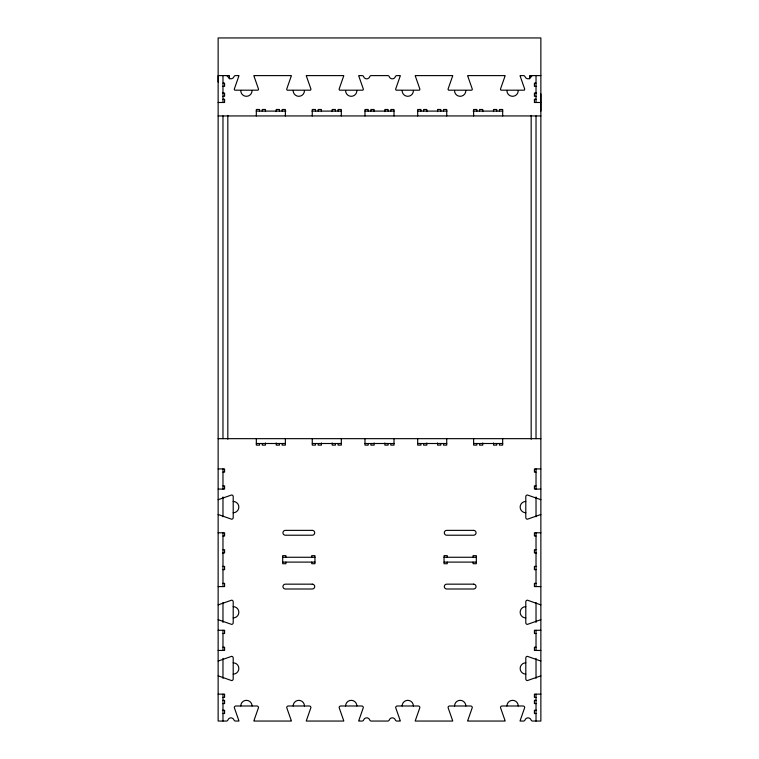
<?xml version="1.0" encoding="UTF-8"?>
<svg xmlns="http://www.w3.org/2000/svg" width="759" height="759" viewBox="0 0 759 759"><rect width="100%" height="100%" fill="white"/><g stroke="black" fill="none" stroke-linecap="round" stroke-linejoin="round"><path stroke-width="1.14" d="M218.137 82.057L218.137 75.606L229.436 75.606L229.436 78.832M540.863 111.099L540.863 93.888M540.863 75.606L540.863 37.95L218.137 37.95L218.137 721.05L226.381 721.05A1.613 1.613 0 0 0 227.899 719.978A3.226 3.226 0 0 1 233.99 719.978A1.613 1.613 0 0 0 235.508 721.05L238.914 721.05A1.613 1.613 0 0 0 238.848 720.585L234.303 707.606A1.613 1.613 0 0 1 235.916 705.993L256.893 705.993A1.613 1.613 0 0 1 258.506 707.606L253.961 720.585A1.613 1.613 0 0 0 253.895 721.05L291.333 721.05A1.613 1.613 0 0 0 291.266 720.585L286.712 707.606A1.613 1.613 0 0 1 288.335 705.993L309.311 705.993A1.613 1.613 0 0 1 310.924 707.606L306.38 720.585A1.613 1.613 0 0 0 306.313 721.05L343.742 721.05A1.613 1.613 0 0 0 343.675 720.585L339.131 707.606A1.613 1.613 0 0 1 340.744 705.993L361.72 705.993A1.613 1.613 0 0 1 363.333 707.606L358.789 720.585A1.613 1.613 0 0 0 358.722 721.05L362.128 721.05A1.613 1.613 0 0 0 363.419 720.405L364.102 719.124A3.226 3.226 0 0 1 369.282 719.124L369.965 720.405A1.613 1.613 0 0 0 371.255 721.05L387.745 721.05A1.613 1.613 0 0 0 389.035 720.405L389.718 719.124A3.226 3.226 0 0 1 394.898 719.124L395.581 720.405A1.613 1.613 0 0 0 396.872 721.05L400.278 721.05A1.613 1.613 0 0 0 400.211 720.585L395.667 707.606A1.613 1.613 0 0 1 397.28 705.993L418.256 705.993A1.613 1.613 0 0 1 419.869 707.606L415.325 720.585A1.613 1.613 0 0 0 415.258 721.05L452.687 721.05A1.613 1.613 0 0 0 452.62 720.585L448.076 707.606A1.613 1.613 0 0 1 449.689 705.993L470.665 705.993A1.613 1.613 0 0 1 472.288 707.606L467.734 720.585A1.613 1.613 0 0 0 467.667 721.05L505.105 721.05A1.613 1.613 0 0 0 505.039 720.585L500.494 707.606A1.613 1.613 0 0 1 502.107 705.993L523.084 705.993A1.613 1.613 0 0 1 524.697 707.606L520.152 720.585A1.613 1.613 0 0 0 520.086 721.05L523.492 721.05A1.613 1.613 0 0 0 525.01 719.978A3.226 3.226 0 0 1 531.101 719.978A1.613 1.613 0 0 0 532.619 721.05L540.863 721.05L540.863 75.606L529.564 75.606L529.564 78.832M226.381 75.606A1.613 1.613 0 0 1 227.909 76.678A3.226 3.226 0 0 0 233.99 76.678A1.613 1.613 0 0 1 235.508 75.606L238.914 75.606A1.613 1.613 0 0 1 238.848 76.061L234.303 89.05A1.613 1.613 0 0 0 234.778 90.188L258.032 90.188A1.613 1.613 0 0 0 258.506 89.05L253.961 76.061A1.622 1.622 0 0 1 253.895 75.606L291.333 75.606A1.613 1.613 0 0 1 291.266 76.061L286.712 89.05A1.613 1.613 0 0 0 287.187 90.188L310.45 90.188A1.613 1.613 0 0 0 310.924 89.05L306.38 76.061A1.622 1.622 0 0 1 306.304 75.606L343.742 75.606A1.613 1.613 0 0 1 343.675 76.061L339.131 89.05A1.613 1.613 0 0 0 339.605 90.188L362.868 90.188A1.613 1.613 0 0 0 363.333 89.05L358.789 76.061A1.622 1.622 0 0 1 358.722 75.606L362.128 75.606A1.613 1.613 0 0 1 363.646 76.678A3.226 3.226 0 0 0 366.692 78.832A3.226 3.226 0 0 0 369.737 76.678L369.965 76.251A1.613 1.613 0 0 1 371.255 75.606L387.745 75.606A1.613 1.613 0 0 1 389.263 76.678A3.226 3.226 0 0 0 392.308 78.832A3.226 3.226 0 0 0 395.354 76.678L395.581 76.251A1.613 1.613 0 0 1 396.872 75.606L400.278 75.606A1.613 1.613 0 0 1 400.211 76.061L395.667 89.05A1.613 1.613 0 0 0 396.132 90.188L419.395 90.188A1.613 1.613 0 0 0 419.869 89.05L415.325 76.061A1.622 1.622 0 0 1 415.258 75.606L452.687 75.606A1.613 1.613 0 0 1 452.62 76.061L448.076 89.05A1.613 1.613 0 0 0 448.55 90.188L471.813 90.188A1.613 1.613 0 0 0 472.288 89.05L467.734 76.061A1.622 1.622 0 0 1 467.667 75.606L505.105 75.606A1.613 1.613 0 0 1 505.039 76.061L500.494 89.05A1.613 1.613 0 0 0 500.968 90.188L524.222 90.188A1.613 1.613 0 0 0 524.697 89.05L520.152 76.061A1.622 1.622 0 0 1 520.086 75.606L523.492 75.606A1.613 1.613 0 0 1 525.01 76.678A3.226 3.226 0 0 0 531.101 76.678L531.328 76.251M222.975 83.129L224.588 83.129L224.588 86.355L222.444 86.355M536.025 83.129L534.412 83.129L534.412 86.355L536.556 86.355M222.444 93.082L224.588 93.082L224.588 96.308L222.975 96.308M536.556 93.082L534.412 93.082L534.412 96.308L536.025 96.308M222.975 99.268L224.588 99.268L224.588 102.493L218.137 102.493M536.025 99.268L534.412 99.268L534.412 102.493L540.863 102.493M256.257 111.099L285.887 111.099M311.958 111.099L341.578 111.099M364.975 111.099L394.025 111.099M417.422 111.099L447.042 111.099M473.113 111.099L502.743 111.099M218.137 115.937L540.863 115.937M218.137 438.664L540.863 438.664M256.324 443.503L285.375 443.503M312.262 443.503L341.313 443.503M364.975 443.503L394.025 443.503M417.687 443.503L446.738 443.503M473.625 443.503L502.676 443.503M218.137 468.92L224.588 468.92L224.588 472.145L222.975 472.145M540.863 468.92L534.412 468.92L534.412 472.145L536.025 472.145M222.975 485.864L224.588 485.864L224.588 489.09L218.137 489.09M536.025 485.864L534.412 485.864L534.412 489.09L540.863 489.09M218.137 532.79L224.588 532.79L224.588 536.025L222.975 536.025M540.863 532.79L534.412 532.79L534.412 536.025L536.025 536.025M222.975 549.734L224.588 549.734L224.588 552.96L222.444 552.96M536.025 549.734L534.412 549.734L534.412 552.96L536.556 552.96M282.68 557.267L314.957 557.267M444.043 557.267L476.32 557.267M282.68 562.106L314.957 562.106M444.043 562.106L476.32 562.106M222.444 566.413L224.588 566.413L224.588 569.639L222.975 569.639M536.556 566.413L534.412 566.413L534.412 569.639L536.025 569.639M222.975 583.358L224.588 583.358L224.588 586.584L218.137 586.584M536.025 583.358L534.412 583.358L534.412 586.584L540.863 586.584M218.137 630.283L224.588 630.283L224.588 633.509L222.975 633.509M540.863 630.283L534.412 630.283L534.412 633.509L536.025 633.509M222.975 647.228L224.588 647.228L224.588 650.454L218.137 650.454M536.025 647.228L534.412 647.228L534.412 650.454L540.863 650.454M218.137 694.153L224.588 694.153L224.588 697.388L222.975 697.388M540.863 694.153L534.412 694.153L534.412 697.388L536.025 697.388M222.975 700.339L224.588 700.339L224.588 703.565L222.444 703.565M536.025 700.339L534.412 700.339L534.412 703.565L536.556 703.565M222.444 710.291L224.588 710.291L224.588 713.517L222.975 713.517M536.556 710.291L534.412 710.291L534.412 713.517L536.025 713.517M536.025 75.606L536.025 102.493M536.025 115.937L536.025 438.664M536.025 468.92L536.025 489.09M536.025 496.974L536.025 516.765M536.025 532.79L536.025 586.584M536.025 602.608L536.025 622.399M536.025 630.283L536.025 650.454M536.025 658.385L536.025 678.356M536.025 694.153L536.025 721.05M531.177 115.406L531.177 439.205M502.676 115.937L502.676 109.486L499.45 109.486L499.45 111.099M502.676 438.664L502.676 445.125L499.45 445.125L499.45 443.503M496.756 111.099L496.756 109.486L493.53 109.486L493.53 111.639M496.756 443.503L496.756 445.125L493.53 445.125L493.53 442.971M482.771 111.639L482.771 109.486L479.546 109.486L479.546 111.099M482.771 442.971L482.771 445.125L479.546 445.125L479.546 443.503M476.851 111.099L476.851 109.486L473.625 109.486L473.625 115.937M476.851 443.503L476.851 445.125L473.625 445.125L473.625 438.664M473.094 557.267L473.094 555.654L476.32 555.654L476.32 563.719L473.094 563.719L473.094 562.106M447.269 557.267L447.269 555.654L444.043 555.654L444.043 563.719L447.269 563.719L447.269 562.106M446.738 115.937L446.738 109.486L443.503 109.486L443.503 111.099M446.738 438.664L446.738 445.125L443.503 445.125L443.503 443.503M440.818 111.099L440.818 109.486L437.592 109.486L437.592 111.639M440.818 443.503L440.818 445.125L437.592 445.125L437.592 442.971M426.833 111.639L426.833 109.486L423.607 109.486L423.607 111.099M426.833 442.971L426.833 445.125L423.607 445.125L423.607 443.503M420.913 111.099L420.913 109.486L417.687 109.486L417.687 115.937M420.913 443.503L420.913 445.125L417.687 445.125L417.687 438.664M394.025 115.937L394.025 109.486L390.8 109.486L390.8 111.099M394.025 438.664L394.025 445.125L390.8 445.125L390.8 443.503M388.105 111.099L388.105 109.486L384.879 109.486L384.879 111.639M388.105 443.503L388.105 445.125L384.879 445.125L384.879 442.971M374.121 111.639L374.121 109.486L370.895 109.486L370.895 111.099M374.121 442.971L374.121 445.125L370.895 445.125L370.895 443.503M368.2 111.099L368.2 109.486L364.975 109.486L364.975 115.937M368.2 443.503L368.2 445.125L364.975 445.125L364.975 438.664M341.313 115.937L341.313 109.486L338.087 109.486L338.087 111.099M341.313 438.664L341.313 445.125L338.087 445.125L338.087 443.503M335.393 111.099L335.393 109.486L332.167 109.486L332.167 111.639M335.393 443.503L335.393 445.125L332.167 445.125L332.167 442.971M321.408 111.639L321.408 109.486L318.182 109.486L318.182 111.099M321.408 442.971L321.408 445.125L318.182 445.125L318.182 443.503M315.497 111.099L315.497 109.486L312.262 109.486L312.262 115.937M315.497 443.503L315.497 445.125L312.262 445.125L312.262 438.664M311.731 557.267L311.731 555.654L314.957 555.654L314.957 563.719L311.731 563.719L311.731 562.106M285.906 557.267L285.906 555.654L282.68 555.654L282.68 563.719L285.906 563.719L285.906 562.106M285.375 115.937L285.375 109.486L282.149 109.486L282.149 111.099M285.375 438.664L285.375 445.125L282.149 445.125L282.149 443.503M279.454 111.099L279.454 109.486L276.229 109.486L276.229 111.639M279.454 443.503L279.454 445.125L276.229 445.125L276.229 442.971M265.47 111.639L265.47 109.486L262.244 109.486L262.244 111.099M265.47 442.971L265.47 445.125L262.244 445.125L262.244 443.503M259.55 111.099L259.55 109.486L256.324 109.486L256.324 115.937M259.55 443.503L259.55 445.125L256.324 445.125L256.324 438.664M227.823 115.406L227.823 439.205M222.975 75.606L222.975 102.493M222.975 115.937L222.975 438.664M222.975 468.92L222.975 489.09M222.975 496.974L222.975 516.765M222.975 532.79L222.975 586.584M222.975 602.608L222.975 622.399M222.975 630.283L222.975 650.454M222.975 658.385L222.975 678.356M222.975 694.153L222.975 721.05M506.946 705.993A5.645 5.645 0 0 1 512.6 700.339A5.645 5.645 0 0 1 518.245 705.993M454.537 705.993A5.645 5.645 0 0 1 460.182 700.339A5.645 5.645 0 0 1 465.827 705.993M402.118 705.993A5.645 5.645 0 0 1 407.763 700.339A5.645 5.645 0 0 1 413.408 705.993M345.592 705.993A5.645 5.645 0 0 1 351.237 700.339A5.645 5.645 0 0 1 356.882 705.993M293.173 705.993A5.645 5.645 0 0 1 298.818 700.339A5.645 5.645 0 0 1 304.463 705.993M240.755 705.993A5.645 5.645 0 0 1 246.4 700.339A5.645 5.645 0 0 1 252.054 705.993M218.137 499.612A1.613 1.613 0 0 0 218.601 499.545L231.58 494.991A1.613 1.613 0 0 1 233.203 496.614L233.203 517.591A1.613 1.613 0 0 1 231.58 519.203L218.601 514.659A1.613 1.613 0 0 0 218.137 514.593M540.863 499.612A1.613 1.613 0 0 1 540.399 499.545L527.42 494.991A1.613 1.613 0 0 0 525.797 496.614L525.797 517.591A1.613 1.613 0 0 0 527.42 519.203L540.399 514.659A1.613 1.613 0 0 1 540.863 514.593M525.797 512.742A5.645 5.645 0 0 1 520.152 507.097A5.645 5.645 0 0 1 525.797 501.452M233.203 501.452A5.645 5.645 0 0 1 238.848 507.097A5.645 5.645 0 0 1 233.203 512.742M540.863 619.771A1.613 1.613 0 0 0 540.399 619.837L527.42 624.382A1.613 1.613 0 0 1 525.797 622.769L525.797 601.792A1.613 1.613 0 0 1 527.42 600.179L540.399 604.724A1.613 1.613 0 0 0 540.863 604.79M540.863 660.966A1.613 1.613 0 0 1 540.399 660.899L527.42 656.355A1.613 1.613 0 0 0 525.797 657.968L525.797 678.944A1.613 1.613 0 0 0 527.42 680.567L540.399 676.013A1.613 1.613 0 0 1 540.863 675.946M525.797 674.106A5.645 5.645 0 0 1 520.152 668.461A5.645 5.645 0 0 1 525.797 662.816M218.137 675.946A1.613 1.613 0 0 1 218.601 676.013L231.58 680.567A1.613 1.613 0 0 0 233.203 678.944L233.203 657.968A1.613 1.613 0 0 0 231.58 656.355L218.601 660.899A1.613 1.613 0 0 1 218.137 660.966M233.203 662.816A5.645 5.645 0 0 1 238.848 668.461A5.645 5.645 0 0 1 233.203 674.106M218.137 619.771A1.613 1.613 0 0 1 218.601 619.837L231.58 624.382A1.613 1.613 0 0 0 233.203 622.769L233.203 601.792A1.613 1.613 0 0 0 231.58 600.179L218.601 604.724A1.613 1.613 0 0 1 218.137 604.79M233.203 606.631A5.645 5.645 0 0 1 238.848 612.276A5.645 5.645 0 0 1 233.203 617.921M525.797 617.921A5.645 5.645 0 0 1 520.152 612.276A5.645 5.645 0 0 1 525.797 606.631M413.418 90.653A5.655 5.655 0 0 1 407.763 96.308A5.655 5.655 0 0 1 402.118 90.653M465.827 90.653A5.655 5.655 0 0 1 460.182 96.308A5.655 5.655 0 0 1 454.527 90.653M518.245 90.653A5.655 5.655 0 0 1 512.591 96.308A5.655 5.655 0 0 1 506.936 90.653M531.091 76.678A1.613 1.613 0 0 1 532.619 75.606M252.054 90.653A5.655 5.655 0 0 1 246.4 96.308A5.655 5.655 0 0 1 240.755 90.653M304.463 90.653A5.655 5.655 0 0 1 298.818 96.308A5.655 5.655 0 0 1 293.164 90.653M356.882 90.663A5.645 5.645 0 0 1 351.237 96.308A5.645 5.645 0 0 1 345.592 90.663M312.262 530.37L285.375 530.37A2.419 2.419 0 0 0 282.955 532.79A2.419 2.419 0 0 0 285.375 535.218L312.262 535.218A2.419 2.419 0 0 0 314.691 532.79A2.419 2.419 0 0 0 312.262 530.37M473.625 530.37L446.738 530.37A2.419 2.419 0 0 0 444.309 532.79A2.419 2.419 0 0 0 446.738 535.218L473.625 535.218A2.419 2.419 0 0 0 476.045 532.79A2.419 2.419 0 0 0 473.625 530.37M312.262 584.164L285.375 584.164A2.419 2.419 0 0 0 282.955 586.584A2.419 2.419 0 0 0 285.375 589.003L312.262 589.003A2.419 2.419 0 0 0 314.691 586.584A2.419 2.419 0 0 0 312.262 584.164M473.625 584.164L446.738 584.164A2.419 2.419 0 0 0 444.309 586.584A2.419 2.419 0 0 0 446.738 589.003L473.625 589.003A2.419 2.419 0 0 0 476.045 586.584A2.419 2.419 0 0 0 473.625 584.164"/></g></svg>
